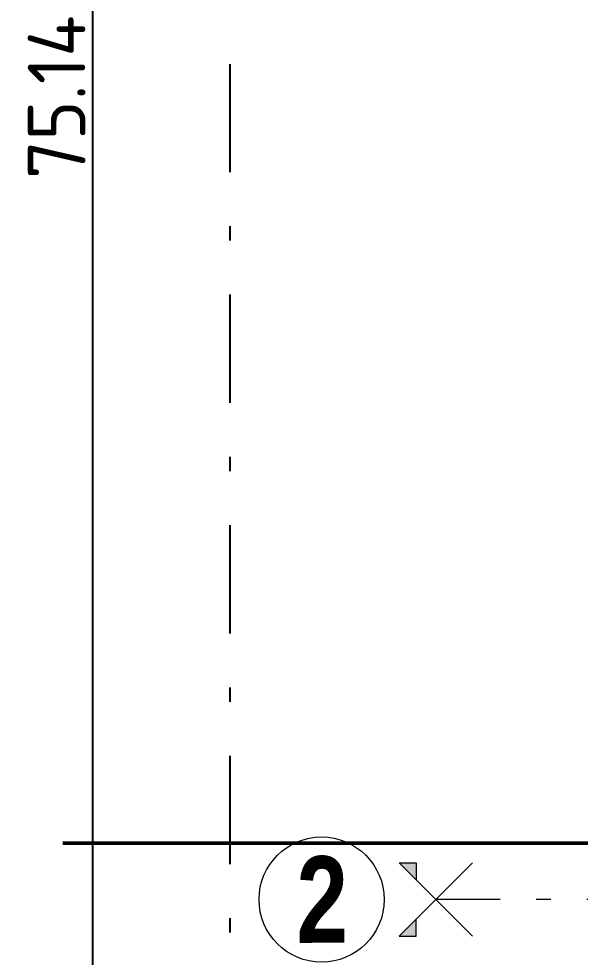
# Model space of a CAD drawing. Extents: x 233 to 569, y -241 to -74.
# Drawn here: x 233.48 to 237.37, y -178.23 to -171.72 of the extents above; entities that cross this region are included whole.
import ezdxf
from ezdxf.enums import TextEntityAlignment as Align

# ---------------------------------------------------------------- set-up
doc = ezdxf.new("R2010")
doc.units = 0
doc.header["$MEASUREMENT"] = 0
doc.linetypes.add('CENTER', pattern=[2, 1.25, -0.25, 0.25, -0.25])
doc.linetypes.add('DASHDOT', pattern=[1, 0.5, -0.25, 0, -0.25])
doc.layers.get('0').update_dxf_attribs({"linetype": 'CONTINUOUS', "lineweight": 50})
doc.layers.get('DEFPOINTS').update_dxf_attribs({"linetype": 'CONTINUOUS'})
doc.layers.add('00 EJES DE REPLANTEO MODEL 1 Y 2', color=1, linetype='CENTER', lineweight=20)
doc.layers.add('COTAS', color=1, linetype='CONTINUOUS', lineweight=9)
doc.layers.add('2D TERRENOS', color=2, linetype='CONTINUOUS')
doc.styles.add('ARIAL', font='')
doc.styles.add('SANSSERIFBOLD', font='', dxfattribs={"width": 0.8, "height": 0.32774})
doc.styles.get('ARIAL').set_extended_font_data('DIN')
doc.styles.get('SANSSERIFBOLD').set_extended_font_data('Sitka Banner Semibold', bold=True)
doc.dimstyles.new('TERRENO100', dxfattribs={"dimscale": 0, "dimtxt": 0.4, "dimasz": 0.1, "dimexe": 0.18, "dimexo": 0, "dimgap": 0.05, "dimtad": 1, "dimzin": 0, "dimdsep": 46, "dimtxsty": 'ARIAL', "dimblk1": 'DOT', "dimblk2": 'DOT', "dimsah": 1, "dimcen": 0.09, "dimclrd": 1, "dimclre": 1, "dimclrt": 7, "dimadec": 0, "dimazin": 0, "dimtfac": 1, "dimtofl": 0, "dimtmove": 0, "dimatfit": 3, "dimldrblk": 'DOT', "dimfxl": 1, "dimtolj": 1, "dimtzin": 0, "dimarcsym": 0})

# ---------------------------------------------------------------- blocks, each defined once
blk = doc.blocks.new('_DOT')
at = {"color": 0, "linetype": 'ByBlock'}
blk.add_line((-0.5, 0), (-1, 0), dxfattribs=at)
at = {"color": 0, "linetype": 'ByBlock', "const_width": 0.5}
blk.add_lwpolyline([(-0.25, 0, 1), (0.25, 0, 1)], format="xyb", close=True, dxfattribs=at)
blk = doc.blocks.new('*D386')
at = {"layer": 'COTAS', "color": 1, "lineweight": -2, "transparency": 16777216}
for p, q in [((234.9429, -147.7473), (233.8083, -147.7473)), ((233.9883, -147.8473), (233.9883, -196.6873)), ((234.9429, -196.7873), (233.8083, -196.7873))]:
    blk.add_line(p, q, dxfattribs=at)
at = {"layer": 'DEFPOINTS', "color": 0, "transparency": 16777216}
for p in [(234.9429, -147.7473), (233.9883, -196.7873), (234.9429, -196.7873)]:
    blk.add_point(p, dxfattribs=at)
at = {"layer": 'COTAS', "color": 1, "lineweight": -2, "transparency": 16777216, "xscale": 0.1, "yscale": 0.1, "zscale": 0.1}
for p, rotation in [((233.9883, -147.7473), 90), ((233.9883, -196.7873), 270)]:
    blk.add_blockref('_DOT', p, dxfattribs=dict(at, rotation=rotation))
at = {"layer": 'COTAS', "color": 7, "transparency": 16777216, "insert": (233.7383, -172.2673), "char_height": 0.4, "attachment_point": 5, "rotation": 90, "style": 'ARIAL'}
blk.add_mtext('\\A1;75.14', dxfattribs=at)

msp = doc.modelspace()

# ---------------------------------------------------------------- hatches: boundary and pattern name
at = {"layer": '00 EJES DE REPLANTEO MODEL 1 Y 2', "linetype": 'Continuous'}
for points in [[(236.1143, -177.5795), (236.2343, -177.5795), (236.2343, -177.6995)], [(236.2343, -177.9686), (236.2343, -178.0886), (236.1143, -178.0886)]]:
    msp.add_hatch(color=256, dxfattribs=at).paths.add_polyline_path(points)

# ---------------------------------------------------------------- linework, layer by layer
msp.add_line((259.2769, -177.4428), (233.7816, -177.4428))
for p, q in [((236.6234, -178.0886, -0.5495), (236.1143, -177.5795, -0.5495)), ((236.1143, -178.0886, -0.5495), (236.6234, -177.5795, -0.5495))]:
    msp.add_line(p, q, dxfattribs=at)
at = {"layer": '00 EJES DE REPLANTEO MODEL 1 Y 2', "linetype": 'DASHDOT'}
msp.add_line((259.9169, -177.834, -0.5495), (236.3688, -177.834, -0.5495), dxfattribs=at)
at = {"layer": '00 EJES DE REPLANTEO MODEL 1 Y 2', "linetype": 'Continuous', "elevation": -0.5495}
for points in [[(236.1143, -177.5795), (236.2343, -177.5795), (236.2343, -177.6995)], [(236.1143, -178.0886), (236.2343, -178.0886), (236.2343, -177.9686)]]:
    msp.add_lwpolyline(points, dxfattribs=at)
at = {"layer": '00 EJES DE REPLANTEO MODEL 1 Y 2', "linetype": 'Continuous'}
msp.add_circle((235.5772, -177.834, -0.5495), 0.4342, dxfattribs=at)
at = {"layer": '2D TERRENOS', "linetype": 'DASHDOT', "ltscale": 1.5}
msp.add_line((234.9429, -196.7873), (234.9429, -147.7473), dxfattribs=at)

# ---------------------------------------------------------------- texts
at = {"layer": '00 EJES DE REPLANTEO MODEL 1 Y 2', "linetype": 'Continuous', "style": 'SANSSERIFBOLD', "width": 0.8}
msp.add_text('2', height=0.6, rotation=0.12774, dxfattribs=at).set_placement((235.5814, -177.834, -0.5495), align=Align.MIDDLE_CENTER)

# ---------------------------------------------------------------- dimensions: what is measured, and where the dimension line sits
at = {"layer": 'COTAS'}
dim = msp.add_aligned_dim(p1=(234.9429, -147.7473), p2=(234.9429, -196.7873), distance=-0.9546, text='75.14', dimstyle='TERRENO100', override={"dimscale": 1}, dxfattribs=at)
dim.commit()
dim.dimension.update_dxf_attribs({"geometry": '*D386', "text_midpoint": (233.7383, -172.2673)})

doc.saveas('drawing.dxf')
